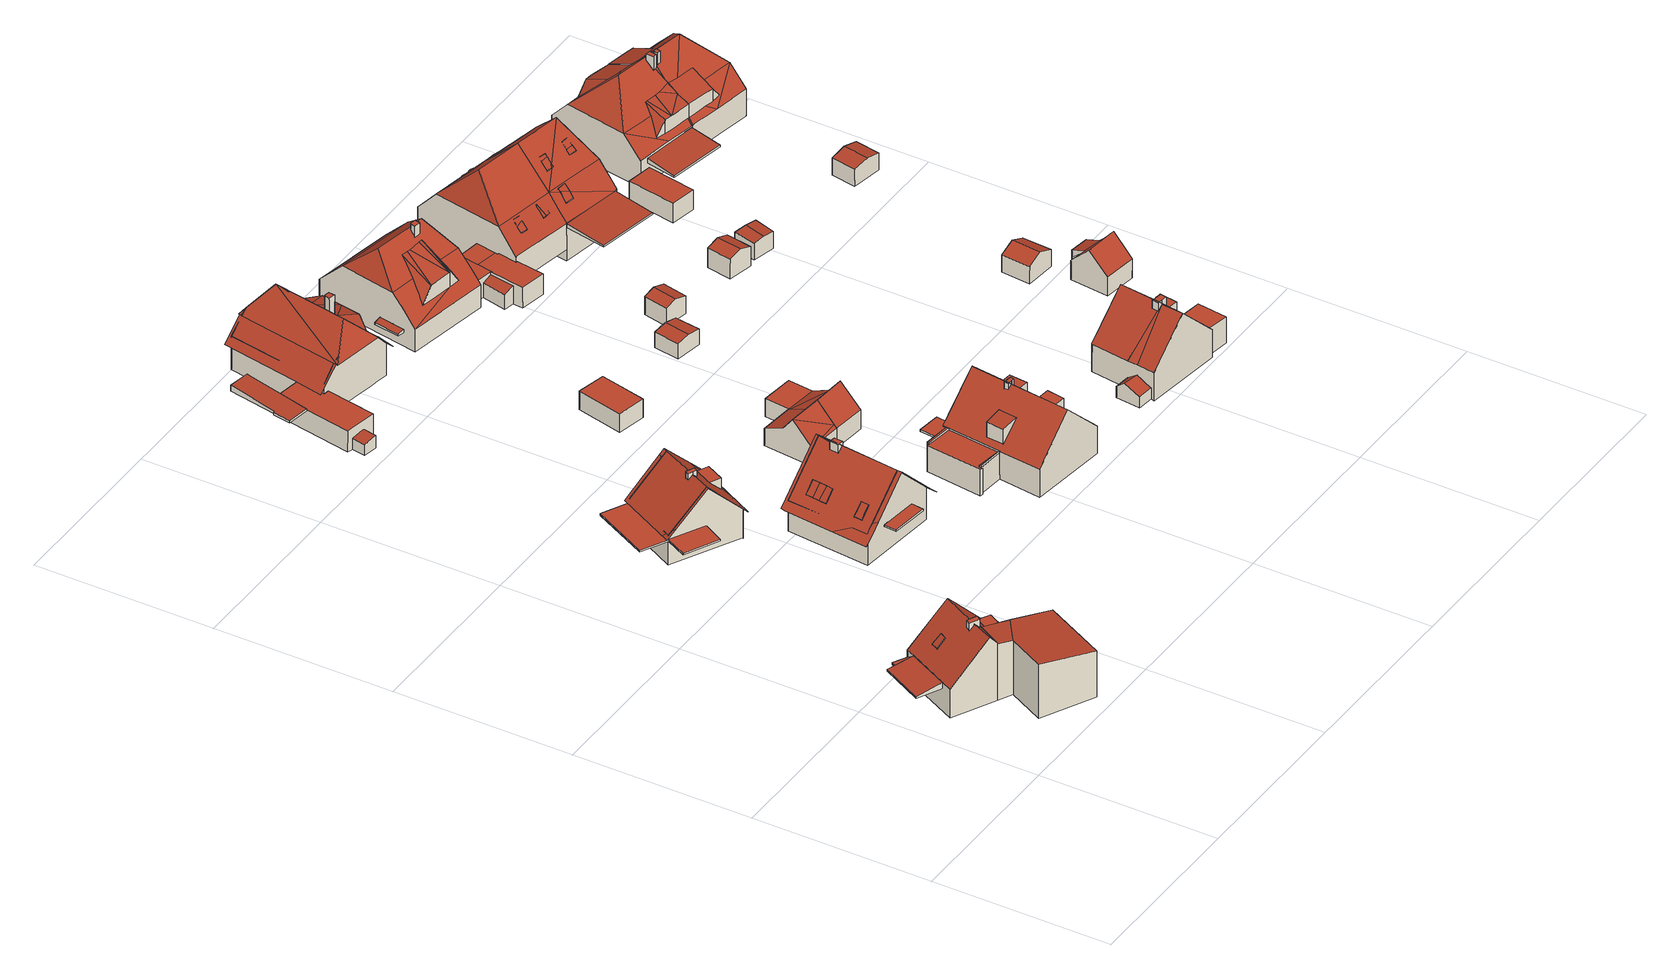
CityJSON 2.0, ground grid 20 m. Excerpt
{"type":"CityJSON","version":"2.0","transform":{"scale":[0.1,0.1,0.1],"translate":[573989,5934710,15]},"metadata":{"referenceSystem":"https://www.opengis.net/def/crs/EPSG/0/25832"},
"CityObjects":{
"building1":{"type":"Building","attributes":{"Grundfläche 2D":"112.657244","Grundhöhe NN":"16.215"},"children":["building1-1","building1-2","building1-3","building1-4","building1-5","building1-6","building1-7"],"geometry":[{"type":"Solid","lod":"3","boundaries":[[[[0,1,2,3,4,5,6,7]],[[8,5,4,3,2,9,10,11,12]],[[13,14,15,16,17]],[[11,18,19,17,16]],[[12,20,21,22,23,8]],[[24,6,5,8,23,25]],[[1,0,7,6,24,26]],[[2,1,26,27,19,9]],[[9,19,18,10]],[[18,11,10]],[[15,14,28,29]],[[20,16,15,29,22,21]],[[20,12,16,20,21,22,21]],[[12,11,16]],[[17,19,27,30]],[[13,17,30,31]],[[14,13,31,28]],[[30,27,26,24,25,23,22,29,28,31]]]],"semantics":{"surfaces":[{"type":"RoofSurface"},{"type":"WallSurface"},{"type":"GroundSurface"}],"values":[[0,0,0,0,1,1,1,1,1,1,1,1,1,1,1,1,1,2]]}}]},
"building1-1":{"type":"BuildingInstallation","parents":["building1"],"geometry":[{"type":"MultiSurface","lod":"3","boundaries":[[[32,33,34,35]],[[35,34,36,37]],[[32,35,37,38]],[[38,39,33,32]],[[39,36,34,33]]],"semantics":{"surfaces":[{"type":"RoofSurface"},{"type":"WallSurface"}],"values":[0,1,1,1,1]}}]},
"building1-2":{"type":"BuildingInstallation","parents":["building1"],"geometry":[{"type":"MultiSurface","lod":"3","boundaries":[[[40,41,42,43]],[[44,42,41]],[[45,40,43]],[[41,40,45,44]]],"semantics":{"surfaces":[{"type":"RoofSurface"},{"type":"WallSurface"}],"values":[0,1,1,1]}}]},
"building1-3":{"type":"BuildingInstallation","parents":["building1"],"geometry":[{"type":"MultiSurface","lod":"3","boundaries":[[[46,47,48,49]],[[47,46,50,51]],[[3,52,48,47,51]],[[49,48,52,53]],[[4,50,46,49,53]]],"semantics":{"surfaces":[{"type":"RoofSurface"},{"type":"WallSurface"}],"values":[0,1,1,1,1]}}]},
"building1-4":{"type":"BuildingInstallation","parents":["building1"],"geometry":[{"type":"MultiSurface","lod":"3","boundaries":[[[0,7,54,55]],[[7,0,56,57,58]],[[59,54,7,58,60,61]],[[55,54,59,62]],[[0,55,62,56]],[[61,57,56,62,59]]],"semantics":{"surfaces":[{"type":"RoofSurface"},{"type":"WallSurface"},{"type":"OuterCeilingSurface"}],"values":[0,1,1,1,1,2]}}]},
"building1-5":{"type":"BuildingInstallation","parents":["building1"],"geometry":[{"type":"MultiSurface","lod":"3","boundaries":[[[63,64,60,58]],[[57,61,65,66]],[[58,57,66,67,63]],[[64,63,67,68]],[[64,68,65,61,60]],[[68,67,66,65]]],"semantics":{"surfaces":[{"type":"RoofSurface"},{"type":"WallSurface"},{"type":"OuterCeilingSurface"}],"values":[0,1,1,1,1,2]}}]},
"building1-6":{"type":"BuildingInstallation","parents":["building1"],"geometry":[{"type":"MultiSurface","lod":"3","boundaries":[[[69,70,71,72]],[[73,71,70]],[[73,74,71]],[[74,75,72,71]],[[75,76,69,72]],[[76,73,70,69]],[[73,76,75,74]]],"semantics":{"surfaces":[{"type":"RoofSurface"},{"type":"WallSurface"},{"type":"OuterCeilingSurface"}],"values":[0,1,1,1,1,1,2]}}]},
"building1-7":{"type":"BuildingInstallation","parents":["building1"],"geometry":[{"type":"MultiSurface","lod":"3","boundaries":[[[77,78,79,20]],[[21,80,77,20]],[[81,21,20,79]],[[80,82,78,77]],[[82,81,79,78]],[[81,82,80,21]]],"semantics":{"surfaces":[{"type":"RoofSurface"},{"type":"WallSurface"},{"type":"OuterCeilingSurface"}],"values":[0,1,1,1,1,2]}}]},
"building2":{"type":"Building","attributes":{"Grundfläche 2D":"58.935806","Grundhöhe NN":"16.732"},"children":["building2-1","building2-2","building2-3","building2-4"],"geometry":[{"type":"Solid","lod":"3","boundaries":[[[[83,84,85,86,87,88,89,90]],[[91,92,85,84,83,90,93,90,89,88,94,95]],[[96,97,98,99,100,101]],[[102,103,104,105,106,84,97,96,107]],[[108,109,105,104,103,102,110,111]],[[99,93,89,112,109,108,111,110,113,100]],[[113,110,102,107,96,101,100]],[[89,88,87,86,106,105,109,112]],[[106,86,85,84]],[[89,93,94,88]],[[98,97,84,85,92,91,95,94,99]],[[93,99,94]]]],"semantics":{"surfaces":[{"type":"RoofSurface"},{"type":"WallSurface"},{"type":"GroundSurface"}],"values":[[0,0,1,1,1,1,2,0,0,0,0,0]]}}]},
"building2-1":{"type":"BuildingInstallation","parents":["building2"],"geometry":[{"type":"MultiSurface","lod":"3","boundaries":[[[114,115,116,117,118,119]],[[120,83,121,122,117,116,115]],[[122,123,118,117]],[[118,123,90,119]],[[114,119,90,124]],[[124,120,115,114]]],"semantics":{"surfaces":[{"type":"RoofSurface"},{"type":"WallSurface"}],"values":[0,1,1,1,1,1]}}]},
"building2-2":{"type":"BuildingInstallation","parents":["building2"],"geometry":[{"type":"MultiSurface","lod":"3","boundaries":[[[125,126,127,128,129]],[[127,130,131,128]],[[126,125,132]],[[132,130,127,126]]],"semantics":{"surfaces":[{"type":"RoofSurface"},{"type":"WallSurface"}],"values":[0,1,1,1]}}]},
"building2-3":{"type":"BuildingInstallation","parents":["building2"],"geometry":[{"type":"MultiSurface","lod":"3","boundaries":[[[108,104,133,134,135]],[[133,104,103,136]],[[134,133,136,137]],[[135,134,137,138]],[[108,111,103,104]],[[137,136,103,111,138]]],"semantics":{"surfaces":[{"type":"RoofSurface"},{"type":"WallSurface"},{"type":"OuterCeilingSurface"}],"values":[0,1,1,1,1,2]}}]},
"building2-4":{"type":"BuildingInstallation","parents":["building2"],"geometry":[{"type":"MultiSurface","lod":"3","boundaries":[[[139,140,108,135,141]],[[140,142,111,108]],[[135,138,143,141]],[[139,141,143,144]],[[140,139,144,142]],[[138,111,142,144,143]]],"semantics":{"surfaces":[{"type":"RoofSurface"},{"type":"WallSurface"},{"type":"OuterCeilingSurface"}],"values":[0,1,1,1,1,2]}}]},
"building3":{"type":"Building","attributes":{"Grundfläche 2D":"88.763961","Grundhöhe NN":"16.678"},"children":["building3-1","building3-2","building3-3","building3-4","building3-5","building3-6","building3-7","building3-8"],"geometry":[{"type":"Solid","lod":"3","boundaries":[[[[145,146,147,148,149,150,151,152,153,154,155]],[[153,152,151,150,156,150,149,148,157,158,159,160]],[[161,162,163,164]],[[165,152,156,161,164,166]],[[167,165,166,168]],[[162,169,149,170,167,168,163]],[[166,164,163,168]],[[154,153,152,165,167,170,149,148,147,146,145,155]],[[148,149,169,162,161,156,152,153,160,159,158,157]]]],"semantics":{"surfaces":[{"type":"RoofSurface"},{"type":"WallSurface"},{"type":"GroundSurface"}],"values":[[0,0,1,1,1,1,2,0,0]]}}]},
"building3-1":{"type":"BuildingInstallation","parents":["building3"],"geometry":[{"type":"MultiSurface","lod":"3","boundaries":[[[171,172,173,174,175]],[[176,177,175,174]],[[171,175,177,178]],[[173,172,171,178,179]],[[179,176,174,173]]],"semantics":{"surfaces":[{"type":"RoofSurface"},{"type":"WallSurface"}],"values":[0,1,1,1,1]}}]},
"building3-2":{"type":"BuildingInstallation","parents":["building3"],"geometry":[{"type":"MultiSurface","lod":"3","boundaries":[[[180,181,182,183]],[[183,182,184,185]],[[180,183,185,186]],[[181,180,186,187]],[[182,181,187,184]]],"semantics":{"surfaces":[{"type":"RoofSurface"},{"type":"WallSurface"}],"values":[0,1,1,1,1]}}]},
"building3-3":{"type":"BuildingInstallation","parents":["building3"],"geometry":[{"type":"MultiSurface","lod":"3","boundaries":[[[188,189,190,191]],[[192,193,189,188]],[[194,192,188,191]],[[195,194,191,190]]],"semantics":{"surfaces":[{"type":"RoofSurface"},{"type":"WallSurface"}],"values":[0,1,1,1]}}]},
"building3-4":{"type":"BuildingInstallation","parents":["building3"],"geometry":[{"type":"MultiSurface","lod":"3","boundaries":[[[196,197,198,199]],[[200,201,199,198]],[[202,200,198,197]],[[203,202,197,196]]],"semantics":{"surfaces":[{"type":"RoofSurface"},{"type":"WallSurface"}],"values":[0,1,1,1]}}]},
"building3-5":{"type":"BuildingInstallation","parents":["building3"],"geometry":[{"type":"MultiSurface","lod":"3","boundaries":[[[190,189,196,199]],[[201,195,190,199]],[[193,203,196,189]]],"semantics":{"surfaces":[{"type":"RoofSurface"},{"type":"WallSurface"}],"values":[0,1,1]}}]},
"building3-6":{"type":"BuildingInstallation","parents":["building3"],"geometry":[{"type":"MultiSurface","lod":"3","boundaries":[[[204,205,206,207,208,209]],[[210,150,211,206,205,204]],[[207,206,211,212]],[[213,209,208,207,212,151]],[[204,209,213,210]]],"semantics":{"surfaces":[{"type":"RoofSurface"},{"type":"WallSurface"}],"values":[0,1,1,1,1]}}]},
"building3-7":{"type":"BuildingInstallation","parents":["building3"],"geometry":[{"type":"MultiSurface","lod":"3","boundaries":[[[214,215,216,217,218,219]],[[220,221,222,219,218,217]],[[214,219,222,223]],[[223,224,216,215,214]],[[224,220,217,216]]],"semantics":{"surfaces":[{"type":"RoofSurface"},{"type":"WallSurface"}],"values":[0,1,1,1,1]}}]},
"building3-8":{"type":"BuildingInstallation","parents":["building3"],"geometry":[{"type":"MultiSurface","lod":"3","boundaries":[[[225,226,227,228]],[[226,229,230,227]],[[228,227,230,231]],[[231,232,225,228]],[[226,225,232,229]],[[231,230,229,232]]],"semantics":{"surfaces":[{"type":"RoofSurface"},{"type":"WallSurface"},{"type":"OuterCeilingSurface"}],"values":[0,1,1,1,1,2]}}]},
"building4":{"type":"Building","attributes":{"Grundfläche 2D":"33.026172","Grundhöhe NN":"16.917"},"children":["building4-1"],"geometry":[{"type":"Solid","lod":"3","boundaries":[[[[233,234,235,236]],[[237,238,239,240,241,242]],[[237,242,243,244]],[[238,237,244,245]],[[245,246,239,238]],[[240,239,246,247]],[[235,248,249,241,240,247,250,236]],[[242,241,249,243]],[[233,236,250,251]],[[234,233,251,252]],[[235,234,252,248]],[[243,249,248,252,251,250,247,246,245,244]]]],"semantics":{"surfaces":[{"type":"RoofSurface"},{"type":"WallSurface"},{"type":"GroundSurface"}],"values":[[0,0,1,1,1,1,1,1,1,1,1,2]]}}]},
"building4-1":{"type":"BuildingInstallation","parents":["building4"],"geometry":[{"type":"MultiSurface","lod":"3","boundaries":[[[253,254,255,256,257,258,259]],[[254,253,260,261]],[[261,262,255,254]],[[257,256,255,262,263,264]],[[258,257,264,265]],[[259,258,265,266]],[[253,259,266,260]],[[266,265,264,263,262,261,260]]],"semantics":{"surfaces":[{"type":"RoofSurface"},{"type":"WallSurface"},{"type":"OuterCeilingSurface"}],"values":[0,1,1,1,1,1,1,2]}}]},
"building5":{"type":"Building","attributes":{"Grundfläche 2D":"106.394078","Grundhöhe NN":"16.639"},"children":["building5-1"],"geometry":[{"type":"MultiSurface","lod":"3","boundaries":[[[267,268,269,270]],[[269,271,270]],[[272,273,274,275,276,277,278,279]],[[270,271,277,276]],[[275,274,280]],[[278,281,279]],[[276,275,282]],[[283,284,285,282,275,280,286,287]],[[288,289,290,291,292,293,294,295,296]],[[297,298,294,293,292,291,299,300]],[[301,300,299,291,302,303]],[[278,277,271,269,268,304,305,306,307,300]],[[300,281,278]],[[287,286,280,274,273,279,281,300,301,308,309,310,311,283]],[[303,302,309,308,301]],[[312,313,314,305,304,268,267,315,316,317,285,284,283,311,310,318,319]],[[300,307,306,298,297]],[[282,285,317]],[[317,316,315,270,276,282]],[[267,270,315]],[[320,321,322,323,324]],[[325,326,327,328,329,293,330,297,307,304,320,324,331]],[[332,333,334,328,327,335]],[[322,336,311,337,338,308,303,339,299,292,340,332,335,341,342,343,344,345,346,347,323]],[[325,331,324,323,347,346,345,344,343,342,341,335,327,326]],[[330,293,294,298,297]],[[288,296,295,294,293,329,328,334,333,332,340,292,291,290,289]],[[299,339,303,302,291]],[[291,292,299]],[[302,303,308,309]],[[338,337,311,310,309,308]],[[336,322,321,320,304,305,314,313,312,319,318,310,311]],[[305,304,307,306]],[[306,307,297,298]]],"semantics":{"surfaces":[{"type":"RoofSurface"},{"type":"WallSurface"},{"type":"GroundSurface"}],"values":[0,0,0,0,0,0,0,0,0,0,0,0,0,0,0,0,0,1,1,1,1,1,1,1,2,0,0,0,0,0,0,0,0,0]}}]},
"building5-1":{"type":"BuildingInstallation","parents":["building5"],"geometry":[{"type":"MultiSurface","lod":"3","boundaries":[[[348,349,350,351,352,353]],[[349,348,272,279]],[[354,351,350,349,279,355]],[[354,356,352,351]],[[356,357,273,272,348,353,352]]],"semantics":{"surfaces":[{"type":"RoofSurface"},{"type":"WallSurface"}],"values":[0,1,1,1,1]}}]},
"building6":{"type":"Building","attributes":{"Grundfläche 2D":"22.293399","Grundhöhe NN":"16.470"},"geometry":[{"type":"Solid","lod":"3","boundaries":[[[[358,359,360]],[[361,362,358]],[[362,359,358]],[[361,363,364,362]],[[363,365,366,367,364]],[[368,366,365,363,361,358,360,369,370]],[[367,366,368,371]],[[359,362,364,367,371,372]],[[360,359,372,369]],[[368,370,369,372,371]]]],"semantics":{"surfaces":[{"type":"RoofSurface"},{"type":"WallSurface"},{"type":"GroundSurface"}],"values":[[0,0,0,0,0,1,1,1,1,2]]}}]},
"building7":{"type":"Building","attributes":{"Grundfläche 2D":"17.530696","Grundhöhe NN":"16.569"},"geometry":[{"type":"Solid","lod":"3","boundaries":[[[[373,374,375,376]],[[377,378,376,375]],[[378,379,373,376]],[[379,380,374,373]],[[380,377,375,374]],[[380,379,378,377]]]],"semantics":{"surfaces":[{"type":"RoofSurface"},{"type":"WallSurface"},{"type":"GroundSurface"}],"values":[[0,1,1,1,1,2]]}}]},
"building8":{"type":"Building","attributes":{"Grundfläche 2D":"128.291229","Grundhöhe NN":"16.342"},"children":["building8-1","building8-2","building8-3","building8-4","building8-5","building8-6"],"geometry":[{"type":"Solid","lod":"3","boundaries":[[[[381,382,383,384,385,386,387,388,389,390,391]],[[392,393,394,395,396,397,398,399,398,400,401,402,403]],[[404,401,400,398,405,398,397,406,407,408]],[[409,410,411,412]],[[413,414,415,387,386,385,384,416,417,396,395,394,393,392,403,418,419]],[[406,397,396,417,420]],[[411,421,422,404,408,407,406,420,423,412]],[[418,403,402,401,404,422,413,419]],[[409,412,423,424]],[[410,409,424,425]],[[411,410,425,421]],[[426,389,388,387,415,414]],[[390,389,426,427]],[[391,390,427,428]],[[381,391,428,429]],[[382,381,429,430]],[[383,382,430,431]],[[384,383,431,416]],[[429,428,427,426,414,413,422,421,425,424,423,420,417,416,431,430]]]],"semantics":{"surfaces":[{"type":"RoofSurface"},{"type":"WallSurface"},{"type":"GroundSurface"}],"values":[[0,0,0,0,1,1,1,1,1,1,1,1,1,1,1,1,1,1,2]]}}]},
"building8-1":{"type":"BuildingInstallation","parents":["building8"],"geometry":[{"type":"MultiSurface","lod":"3","boundaries":[[[432,433,394,393]],[[394,384,385,393]],[[434,432,393,385]],[[434,383,433,432]],[[384,394,433,383]]],"semantics":{"surfaces":[{"type":"RoofSurface"},{"type":"WallSurface"}],"values":[0,1,1,1,1]}}]},
"building8-2":{"type":"BuildingInstallation","parents":["building8"],"geometry":[{"type":"MultiSurface","lod":"3","boundaries":[[[392,435,436,437,438]],[[435,392,386,387,439]],[[389,436,435,439,440,388]],[[389,390,441,438,437,436]],[[438,441,386,392]]],"semantics":{"surfaces":[{"type":"RoofSurface"},{"type":"WallSurface"}],"values":[0,1,1,1,1]}}]},
"building8-3":{"type":"BuildingInstallation","parents":["building8"],"geometry":[{"type":"MultiSurface","lod":"3","boundaries":[[[442,443,444,445,446,447,448,449]],[[450,400,451,452,445,444,443,442]],[[446,445,452,453]],[[447,446,453,398]],[[398,405,448,447]],[[405,454,449,448]],[[442,449,454,450]]],"semantics":{"surfaces":[{"type":"RoofSurface"},{"type":"WallSurface"}],"values":[0,1,1,1,1,1,1]}}]},
"building8-4":{"type":"BuildingInstallation","parents":["building8"],"geometry":[{"type":"MultiSurface","lod":"3","boundaries":[[[399,455,456,457,458,459]],[[456,455,460]],[[460,461,458,457,456]],[[459,458,461]]],"semantics":{"surfaces":[{"type":"RoofSurface"},{"type":"WallSurface"}],"values":[0,1,1,1]}}]},
"building8-5":{"type":"BuildingInstallation","parents":["building8"],"geometry":[{"type":"MultiSurface","lod":"3","boundaries":[[[462,463,464,465]],[[464,463,466]],[[462,465,467]],[[466,463,462,467]]],"semantics":{"surfaces":[{"type":"RoofSurface"},{"type":"WallSurface"}],"values":[0,1,1,1]}}]},
"building8-6":{"type":"BuildingInstallation","parents":["building8"],"geometry":[{"type":"MultiSurface","lod":"3","boundaries":[[[468,440,439,418,469,470]],[[470,469,471,472]],[[468,470,472,473]],[[468,473,474,388,440]],[[387,388,474,415]],[[419,418,439,387,415]],[[418,419,471,469]],[[419,415,474,473,472,471]]],"semantics":{"surfaces":[{"type":"RoofSurface"},{"type":"WallSurface"},{"type":"OuterCeilingSurface"}],"values":[0,1,1,1,1,1,1,2]}}]},
"building9":{"type":"Building","attributes":{"Grundfläche 2D":"32.491105","Grundhöhe NN":"16.405"},"geometry":[{"type":"Solid","lod":"3","boundaries":[[[[475,366,476,477]],[[478,476,366,365]],[[478,365,363]],[[479,478,363,361]],[[480,479,361,358,360]],[[477,476,481,482]],[[475,477,482,483]],[[366,475,483,484]],[[485,360,358,361,363,365,366,484,486]],[[480,360,485,487]],[[481,476,478,479,480,487,488]],[[488,487,485,486,484,483,482,481]]]],"semantics":{"surfaces":[{"type":"RoofSurface"},{"type":"WallSurface"},{"type":"GroundSurface"}],"values":[[0,0,0,0,0,1,1,1,1,1,1,2]]}}]},
"building10":{"type":"Building","attributes":{"Grundfläche 2D":"116.338438","Grundhöhe NN":"16.428"},"children":["building10-1","building10-2"],"geometry":[{"type":"Solid","lod":"3","boundaries":[[[[489,490,491,492,493]],[[489,494,495]],[[490,489,495]],[[494,496,495]],[[497,498,499]],[[495,496,497,499]],[[500,501,499,498,502,503]],[[504,505,506]],[[507,508,509,501,500,503,502,510]],[[509,508,511,512,506,493,492,491]],[[505,513,514,510,502,498,497,496,494,489,493,506]],[[504,515,514,513,505]],[[516,517,515,504]],[[510,514,515]],[[501,509,495,499]],[[509,491,490,495]],[[518,519,520,521,516,504,506,512,511]],[[517,516,521,522]],[[510,515,517,522,523,508,507]],[[511,508,523,518]],[[523,522,521,520,519,518]]]],"semantics":{"surfaces":[{"type":"RoofSurface"},{"type":"WallSurface"},{"type":"GroundSurface"}],"values":[[0,0,0,0,0,0,0,0,0,0,0,0,0,0,1,1,1,1,1,1,2]]}}]},
"building10-1":{"type":"BuildingInstallation","parents":["building10"],"geometry":[{"type":"MultiSurface","lod":"3","boundaries":[[[524,525,526,527,528,529]],[[530,527,526,525,531,532]],[[528,527,530,533]],[[529,528,533,534]],[[531,525,524,529,534,535]]],"semantics":{"surfaces":[{"type":"RoofSurface"},{"type":"WallSurface"}],"values":[0,1,1,1,1]}}]},
"building10-2":{"type":"BuildingInstallation","parents":["building10"],"geometry":[{"type":"MultiSurface","lod":"3","boundaries":[[[536,537,538,539,540]],[[539,541,542,540]],[[543,537,536,544]],[[538,537,543,545]],[[539,538,545,541]],[[542,541,545,543,544]]],"semantics":{"surfaces":[{"type":"RoofSurface"},{"type":"WallSurface"},{"type":"OuterCeilingSurface"}],"values":[0,1,1,1,1,2]}}]},
"building11":{"type":"Building","attributes":{"Grundfläche 2D":"9.132755","Grundhöhe NN":"16.365"},"geometry":[{"type":"Solid","lod":"3","boundaries":[[[[546,547,548,549]],[[550,547,546,551]],[[549,548,552,553]],[[551,546,549,553,554]],[[550,551,554,555]],[[552,548,547,550,555]],[[553,552,555,554]]]],"semantics":{"surfaces":[{"type":"RoofSurface"},{"type":"WallSurface"},{"type":"GroundSurface"}],"values":[[0,0,1,1,1,1,2]]}}]},
"building12":{"type":"Building","attributes":{"Grundfläche 2D":"35.125011","Grundhöhe NN":"16.484"},"geometry":[{"type":"Solid","lod":"3","boundaries":[[[[556,557,558,559]],[[560,561,562,563]],[[564,556,565,566,567,568,569]],[[570,571,572,558,557,564,569,573,574,575]],[[559,558,576,577]],[[556,559,577,578]],[[560,563,579,580]],[[561,560,580,581]],[[566,565,582,583]],[[567,566,583,584]],[[568,567,584,585]],[[562,569,564,569,568,585,579,563]],[[556,564,557]],[[556,578,582,565]],[[586,573,569,562,561,581]],[[574,573,586,587]],[[575,574,587,588]],[[570,575,588,589]],[[571,570,589,590]],[[558,572,591,576]],[[572,571,590,591]],[[584,583,582,578,577,576,591,590,589,588,587,586,581,580,579,585]]]],"semantics":{"surfaces":[{"type":"RoofSurface"},{"type":"WallSurface"},{"type":"GroundSurface"}],"values":[[0,0,0,0,1,1,1,1,1,1,1,1,1,1,1,1,1,1,1,1,1,2]]}}]},
"building13":{"type":"Building","attributes":{"Grundfläche 2D":"7.849180","Grundhöhe NN":"16.506"},"geometry":[{"type":"Solid","lod":"3","boundaries":[[[[592,593,594,595]],[[596,592,595,597]],[[597,595,594,598,599]],[[596,597,599,600]],[[593,592,596,600,601]],[[594,593,601,598]],[[599,598,601,600]]]],"semantics":{"surfaces":[{"type":"RoofSurface"},{"type":"WallSurface"},{"type":"GroundSurface"}],"values":[[0,0,1,1,1,1,2]]}}]},
"building14":{"type":"Building","attributes":{"Grundfläche 2D":"82.392804","Grundhöhe NN":"15.988"},"children":["building14-1","building14-2"],"geometry":[{"type":"Solid","lod":"3","boundaries":[[[[602,603,604,605,606,605,607,608,609,610]],[[611,612,613,605,614,604,603]],[[615,616,605,613,612]],[[614,605,604]],[[615,617,607,616]],[[616,607,605]],[[618,619,620,621]],[[622,623,624,625]],[[626,622,625,627]],[[618,621,628,629]],[[619,618,629,630]],[[620,619,630,631]],[[626,627,632,633]],[[623,622,626,633,634]],[[624,623,634,635]],[[611,603,602,636,637]],[[625,624,635,638,617,615,612,611,637,632,627]],[[608,607,617,638,639]],[[620,631,636,602,610,609,608,639,628,621]],[[638,635,634,633,632,637,636,631,630,629,628,639]]]],"semantics":{"surfaces":[{"type":"RoofSurface"},{"type":"WallSurface"},{"type":"GroundSurface"}],"values":[[0,0,0,0,0,0,0,0,0,1,1,1,1,1,1,1,1,1,1,2]]}}]},
"building14-1":{"type":"BuildingInstallation","parents":["building14"],"geometry":[{"type":"MultiSurface","lod":"3","boundaries":[[[640,641,642,643]],[[642,641,644]],[[645,640,643]],[[644,641,640,645,646]]],"semantics":{"surfaces":[{"type":"RoofSurface"},{"type":"WallSurface"}],"values":[0,1,1,1]}}]},
"building14-2":{"type":"BuildingInstallation","parents":["building14"],"geometry":[{"type":"MultiSurface","lod":"3","boundaries":[[[647,648,649,650,651,652,653,654,655,656]],[[657,613,658,651,650,649]],[[658,616,652,651]],[[659,654,653,652,616,605]],[[659,606,660,656,655,654]],[[648,647,656,660,604,614]],[[614,657,649,648]]],"semantics":{"surfaces":[{"type":"RoofSurface"},{"type":"WallSurface"}],"values":[0,1,1,1,1,1,1]}}]},
"building15":{"type":"Building","attributes":{"Grundfläche 2D":"91.130933","Grundhöhe NN":"16.389"},"children":["building15-1","building15-2","building15-3"],"geometry":[{"type":"Solid","lod":"3","boundaries":[[[[661,662,663]],[[664,663,665,666,667]],[[665,663,662,668]],[[661,669,668,662]],[[670,669,661,671,672,673]],[[674,671,661,663,664,675]],[[673,672,671,674,676]],[[667,666,665,668,669,670,673,676,677]],[[664,667,677,675]],[[674,675,677,676]]]],"semantics":{"surfaces":[{"type":"RoofSurface"},{"type":"WallSurface"},{"type":"GroundSurface"}],"values":[[0,0,0,0,0,1,1,1,1,2]]}}]},
"building15-1":{"type":"BuildingInstallation","parents":["building15"],"geometry":[{"type":"MultiSurface","lod":"3","boundaries":[[[678,679,680,681,682,683,684]],[[685,686,683,682]],[[687,678,684,683,686,683]],[[679,681,685,682,681,680]]],"semantics":{"surfaces":[{"type":"RoofSurface"},{"type":"WallSurface"}],"values":[0,1,1,1]}}]},
"building15-2":{"type":"BuildingInstallation","parents":["building15"],"geometry":[{"type":"MultiSurface","lod":"3","boundaries":[[[688,689,690,691,692]],[[693,694,691,690,695]],[[696,695,690,689]],[[694,697,692,691]],[[689,688,692,697,688,696]]],"semantics":{"surfaces":[{"type":"RoofSurface"},{"type":"WallSurface"}],"values":[0,1,1,1,1]}}]},
"building15-3":{"type":"BuildingInstallation","parents":["building15"],"geometry":[{"type":"MultiSurface","lod":"3","boundaries":[[[698,699,700,701,702,703,704]],[[705,706,707,708,700,699,698,704]],[[708,709,701,700]],[[710,703,702,701,709,711]],[[710,705,704,703]]],"semantics":{"surfaces":[{"type":"RoofSurface"},{"type":"WallSurface"}],"values":[0,1,1,1,1]}}]},
"building16":{"type":"Building","attributes":{"Grundfläche 2D":"8.226948","Grundhöhe NN":"16.381"},"geometry":[{"type":"Solid","lod":"3","boundaries":[[[[712,713,714,715]],[[716,712,715,717]],[[717,715,714,718,719]],[[716,717,719,720]],[[713,712,716,720,721]],[[714,713,721,718]],[[719,718,721,720]]]],"semantics":{"surfaces":[{"type":"RoofSurface"},{"type":"WallSurface"},{"type":"GroundSurface"}],"values":[[0,0,1,1,1,1,2]]}}]},
"building17":{"type":"Building","attributes":{"Grundfläche 2D":"6.913864","Grundhöhe NN":"16.351"},"geometry":[{"type":"Solid","lod":"3","boundaries":[[[[722,723,724,725]],[[726,723,722,727]],[[725,724,728,729]],[[727,722,725,729,730]],[[726,727,730,731]],[[728,724,723,726,731]],[[729,728,731,730]]]],"semantics":{"surfaces":[{"type":"RoofSurface"},{"type":"WallSurface"},{"type":"GroundSurface"}],"values":[[0,0,1,1,1,1,2]]}}]},
"building18":{"type":"Building","attributes":{"Grundfläche 2D":"90.867896","Grundhöhe NN":"15.044"},"children":["building18-1","building18-2","building18-3","building18-4","building18-5"],"geometry":[{"type":"Solid","lod":"3","boundaries":[[[[732,733,667,666,665]],[[665,668,734,732]],[[734,668,669,735,736]],[[737,738,669,673,739]],[[739,740,741,669,738,737]],[[735,669,741,734,736]],[[732,734,741]],[[742,743,733,732,741,740]],[[667,733,743,744]],[[669,668,665,666,667,744,745,746,673]],[[739,673,746,745,742,740]],[[745,744,743,742]]]],"semantics":{"surfaces":[{"type":"RoofSurface"},{"type":"WallSurface"},{"type":"GroundSurface"}],"values":[[0,0,0,0,0,0,0,1,1,1,1,2]]}}]},
"building18-1":{"type":"BuildingInstallation","parents":["building18"],"geometry":[{"type":"MultiSurface","lod":"3","boundaries":[[[747,748,749]],[[750,751,747,749,752]],[[753,752,749,748,754,736]],[[750,752,753,755]],[[751,750,755,756]],[[754,748,747,751,756,735]]],"semantics":{"surfaces":[{"type":"RoofSurface"},{"type":"WallSurface"}],"values":[0,0,1,1,1,1]}}]},
"building18-2":{"type":"BuildingInstallation","parents":["building18"],"geometry":[{"type":"MultiSurface","lod":"3","boundaries":[[[757,758,759,760]],[[761,757,760,762]],[[763,762,760,759,764,738]],[[761,762,763,765]],[[766,758,757,761,765,737]],[[759,758,766,764]]],"semantics":{"surfaces":[{"type":"RoofSurface"},{"type":"WallSurface"}],"values":[0,0,1,1,1,1]}}]},
"building18-3":{"type":"BuildingInstallation","parents":["building18"],"geometry":[{"type":"MultiSurface","lod":"3","boundaries":[[[767,768,769,770]],[[770,769,771]],[[767,770,771,772]],[[768,767,772,773]],[[768,773,769]]],"semantics":{"surfaces":[{"type":"RoofSurface"},{"type":"WallSurface"}],"values":[0,1,1,1,1]}}]},
"building18-4":{"type":"BuildingInstallation","parents":["building18"],"geometry":[{"type":"MultiSurface","lod":"3","boundaries":[[[774,775,776,777]],[[778,779,775,774,780]],[[779,781,776,775]],[[782,777,776,781]],[[782,780,774,777]]],"semantics":{"surfaces":[{"type":"RoofSurface"},{"type":"WallSurface"}],"values":[0,1,1,1,1]}}]},
"building18-5":{"type":"BuildingInstallation","parents":["building18"],"geometry":[{"type":"MultiSurface","lod":"3","boundaries":[[[783,784,739,673]],[[785,746,673,739]],[[746,786,783,673]],[[786,787,784,783]],[[787,785,739,784]],[[787,786,746,785]]],"semantics":{"surfaces":[{"type":"RoofSurface"},{"type":"WallSurface"},{"type":"OuterCeilingSurface"}],"values":[0,1,1,1,1,2]}}]},
"building19":{"type":"Building","attributes":{"Grundfläche 2D":"11.381233","Grundhöhe NN":"15.816"},"geometry":[{"type":"Solid","lod":"3","boundaries":[[[[788,789,790,791]],[[792,788,791,793]],[[793,791,790,794,795]],[[792,793,795,796]],[[789,788,792,796,797]],[[790,789,797,794]],[[795,794,797,796]]]],"semantics":{"surfaces":[{"type":"RoofSurface"},{"type":"WallSurface"},{"type":"GroundSurface"}],"values":[[0,0,1,1,1,1,2]]}}]},
"building20":{"type":"Building","attributes":{"Grundfläche 2D":"19.216908","Grundhöhe NN":"15.853"},"children":["building20-1"],"geometry":[{"type":"Solid","lod":"3","boundaries":[[[[798,799,800,801,802]],[[803,800,799]],[[804,805,806,807,800,803,808]],[[803,799,798,802,809,810,804,808]],[[805,804,810,811]],[[806,805,811,812]],[[807,806,812,813]],[[814,801,800,807,813]],[[802,801,814,809]],[[809,814,813,812,811,810]]]],"semantics":{"surfaces":[{"type":"RoofSurface"},{"type":"WallSurface"},{"type":"GroundSurface"}],"values":[[0,0,0,1,1,1,1,1,1,2]]}}]},
"building20-1":{"type":"BuildingInstallation","parents":["building20"],"geometry":[{"type":"MultiSurface","lod":"3","boundaries":[[[815,816,817,808]],[[816,815,804,805]],[[817,816,805,806]],[[815,808,804]]],"semantics":{"surfaces":[{"type":"RoofSurface"},{"type":"WallSurface"}],"values":[0,1,1,1]}}]},
"building21":{"type":"Building","attributes":{"Grundfläche 2D":"16.547982","Grundhöhe NN":"16.380"},"geometry":[{"type":"Solid","lod":"3","boundaries":[[[[818,819,820,821]],[[822,823,821,820]],[[823,824,818,821]],[[824,825,819,818]],[[825,822,820,819]],[[825,824,823,822]]]],"semantics":{"surfaces":[{"type":"RoofSurface"},{"type":"WallSurface"},{"type":"GroundSurface"}],"values":[[0,1,1,1,1,2]]}}]},
"building22":{"type":"Building","attributes":{"Grundfläche 2D":"86.993885","Grundhöhe NN":"16.335"},"children":["building22-1","building22-2"],"geometry":[{"type":"Solid","lod":"3","boundaries":[[[[826,827,828,829,830,831,832,833]],[[829,834,835,830]],[[836,837,838]],[[839,840,841]],[[838,837,839,841]],[[841,840,842,843]],[[844,845,846,838,841]],[[843,842,847,848]],[[849,850,851]],[[851,835,834]],[[852,851,834,853]],[[853,834,854,855]],[[835,851,850,832,831,830]],[[840,839,837,836,856,857,858,859,860,850,849,847,842]],[[858,857,856,861,859]],[[862,860,859]],[[850,860,862,833,832]],[[863,864,849]],[[848,847,849,864,865,866,867,868]],[[865,869,870,866]],[[871,853,855,872]],[[873,874,872,827,826,833]],[[854,829,828,827,872,855]],[[834,829,854]],[[843,848,868]],[[866,870,845,844,841,843,868,867]],[[870,875,876,836,838,846,845]],[[877,863,849,851,852,878]],[[869,865,864,863,877,879,880]],[[881,882,883,884,885,871,872,874,873,833,862,859,861,856,836,876,875,870,869,880,886]],[[852,853,871,885,878]],[[878,885,884,883,882,881,886,880,879,877]]]],"semantics":{"surfaces":[{"type":"RoofSurface"},{"type":"WallSurface"},{"type":"GroundSurface"}],"values":[[0,0,0,0,0,0,0,0,0,0,0,0,0,0,0,0,0,0,0,0,0,1,1,1,1,1,1,1,1,1,1,2]]}}]},
"building22-1":{"type":"BuildingInstallation","parents":["building22"],"geometry":[{"type":"MultiSurface","lod":"3","boundaries":[[[887,888,889,890,891,892]],[[893,894,888,887]],[[894,857,895,890,889,888]],[[896,891,890,895]],[[896,858,893,887,892,891]]],"semantics":{"surfaces":[{"type":"RoofSurface"},{"type":"WallSurface"}],"values":[0,1,1,1,1]}}]},
"building22-2":{"type":"BuildingInstallation","parents":["building22"],"geometry":[{"type":"MultiSurface","lod":"3","boundaries":[[[897,898,899,900]],[[897,901,902,898]],[[899,898,902,903]],[[900,899,903,904]],[[897,900,904,901]],[[902,901,904,903]]],"semantics":{"surfaces":[{"type":"RoofSurface"},{"type":"WallSurface"},{"type":"OuterCeilingSurface"}],"values":[0,1,1,1,1,2]}}]},
"building23":{"type":"Building","attributes":{"Grundfläche 2D":"10.418935","Grundhöhe NN":"16.206"},"geometry":[{"type":"Solid","lod":"3","boundaries":[[[[905,906,907,908]],[[909,905,908,910]],[[910,908,907,911,912]],[[909,910,912,913]],[[906,905,909,913,914]],[[907,906,914,911]],[[912,911,914,913]]]],"semantics":{"surfaces":[{"type":"RoofSurface"},{"type":"WallSurface"},{"type":"GroundSurface"}],"values":[[0,0,1,1,1,1,2]]}}]},
"building24":{"type":"Building","attributes":{"Grundfläche 2D":"86.920654","Grundhöhe NN":"16.297"},"children":["building24-1"],"geometry":[{"type":"Solid","lod":"3","boundaries":[[[[838,845,915,916,917,918,919,920,836]],[[917,916,921,922]],[[826,923,924,925,926,927,928,929,930,931]],[[929,928,932,933]],[[934,935,936]],[[921,937,938,939,936,922]],[[939,940,936]],[[869,939,938,941,870]],[[917,922,936,935,920,919,918]],[[927,926,925,935,934,932,928]],[[862,942,935,925,924]],[[859,861,856,836,920,935,942,862]],[[943,944,934]],[[932,934,944,945,933]],[[944,871,872,945]],[[836,876,875,870,845,838]],[[938,937,916,915,845,870,941]],[[937,921,916]],[[872,874,873,924,923,826,931]],[[929,933,945,872,931,930]],[[946,943,934,936,940,947]],[[871,944,943,946,885]],[[884,883,882,881,886,880,869,870,875,876,836,856,861,859,862,924,873,874,872,871,885,948]],[[940,939,869,880,947]],[[880,886,881,882,883,884,948,885,946,947]]]],"semantics":{"surfaces":[{"type":"RoofSurface"},{"type":"WallSurface"},{"type":"GroundSurface"}],"values":[[0,0,0,0,0,0,0,0,0,0,0,0,0,0,0,1,1,1,1,1,1,1,1,1,2]]}}]},
"building24-1":{"type":"BuildingInstallation","parents":["building24"],"geometry":[{"type":"MultiSurface","lod":"3","boundaries":[[[949,950,951,952,953,954,955]],[[951,950,949,956,957,958]],[[958,959,960,953,952,951]],[[960,961,954,953]],[[956,949,955,954,961,962]]],"semantics":{"surfaces":[{"type":"RoofSurface"},{"type":"WallSurface"}],"values":[0,1,1,1,1]}}]}
},
"vertices":[
[29,124,46],[23,112,46],[63,92,90],[74,115,90],[77,121,90],[97,159,90],[57,180,46],[52,170,46],[137,139,44],[71,88,80],[86,116,80],[87,116,78],[117,101,44],[66,39,76],[124,9,67],[159,79,67],[117,101,74],[87,80,76],[86,116,79],[71,88,79],[117,101,42],[117,101,37],[117,101,12],[137,139,12],[57,180,12],[97,159,12],[23,112,12],[71,88,12],[124,9,12],[159,79,12],[87,80,12],[66,39,12],
[60,154,61],[56,146,61],[64,142,70],[68,149,70],[64,142,69],[68,149,69],[60,154,60],[56,146,60],
[111,105,67],[122,126,67],[109,133,67],[98,112,67],[122,126,52],[111,105,52],
[72,123,93],[69,118,93],[80,113,93],[83,118,93],[72,123,84],[69,118,84],[80,113,84],[83,118,84],
[26,184,41],[2,137,41],[29,124,39],[52,170,39],[52,170,40],[26,184,39],[35,179,40],[35,179,39],[2,137,39],
[56,177,40],[39,186,40],[35,179,38],[52,170,38],[56,177,38],[39,186,38],
[149,53,32],[147,54,32],[138,36,32],[140,35,32],[147,54,30],[138,36,30],[140,35,30],[149,53,30],
[140,89,42],[143,95,39],[120,106,39],[140,89,37],[120,106,37],[143,95,37],
[143,473,93],[161,510,93],[163,514,93],[123,534,49],[88,466,49],[129,445,93],[130,447,93],[141,469,93],[204,493,48],[201,494,51],[166,429,52],[169,424,48],[202,489,48],[199,491,17],[199,491,51],[197,487,51],[166,428,52],[166,428,17],[197,487,17],[124,529,17],[124,529,46],[124,529,48],[124,529,52],[125,529,53],[125,529,17],[92,467,48],[92,467,52],[92,467,17],[92,467,46],[94,466,54],[166,429,17],
[145,467,96],[147,471,96],[139,475,96],[138,475,96],[136,471,96],[141,469,96],[147,471,89],[139,475,89],[138,475,88],[136,471,89],[145,467,88],
[164,465,70],[177,459,70],[187,479,70],[174,485,70],[171,479,70],[187,479,57],[181,482,64],[177,459,57],
[94,544,48],[62,481,48],[91,466,48],[94,544,46],[62,481,46],[91,466,46],
[117,424,48],[130,448,48],[79,443,48],[130,448,46],[79,443,46],[117,424,46],
[191,397,46],[180,299,46],[188,298,54],[236,293,102],[236,298,102],[244,364,102],[245,374,102],[247,392,102],[247,395,102],[199,400,53],[192,401,46],[288,387,60],[282,288,55],[291,287,46],[302,388,46],[292,390,56],[292,387,56],[282,293,55],[282,293,17],[292,387,17],[198,397,53],[198,397,17],[189,303,54],[189,303,17],[279,293,58],[192,303,57],
[267,307,73],[273,306,67],[278,305,61],[279,314,61],[268,315,73],[279,314,60],[268,315,72],[267,307,72],[278,305,60],
[286,372,61],[275,373,73],[274,366,73],[285,365,61],[274,366,72],[285,365,60],[286,372,60],[275,373,72],
[205,381,62],[204,373,62],[215,372,73],[216,380,73],[205,381,61],[204,373,61],[216,380,72],[215,372,72],
[203,365,62],[202,357,62],[213,356,73],[214,363,73],[213,356,72],[214,363,72],[202,357,61],[203,365,61],
[238,365,106],[244,364,106],[245,364,106],[246,374,106],[245,374,106],[239,375,106],[238,365,96],[245,364,100],[246,374,100],[239,375,96],
[197,314,62],[201,314,66],[208,313,73],[209,322,73],[208,322,72],[198,323,62],[209,322,72],[208,322,71],[198,323,61],[197,314,61],[208,313,72],
[214,286,50],[256,281,50],[258,296,50],[215,300,50],[256,281,48],[258,296,48],[215,300,48],[214,286,48],
[93,806,32],[109,803,34],[112,819,34],[96,821,32],[130,873,44],[136,905,44],[106,910,44],[90,823,44],[126,816,44],[136,872,44],[136,872,19],[130,873,19],[136,905,19],[106,910,19],[90,823,19],[112,819,19],[126,816,19],[96,821,19],[93,806,19],[109,803,19],
[77,898,46],[74,878,45],[99,874,45],[112,946,50],[113,949,50],[89,953,50],[79,898,46],[77,898,43],[74,878,43],[99,874,43],[112,946,43],[113,949,43],[89,953,43],[79,898,43],
[234,947,56],[219,944,72],[205,942,84],[233,937,72],[202,930,85],[196,901,86],[195,902,87],[195,898,87],[195,897,87],[229,913,72],[202,926,85],[197,910,86],[197,908,86],[194,897,87],[197,909,86],[225,891,72],[208,889,72],[215,884,64],[222,880,56],[196,896,85],[199,894,82],[122,872,48],[129,871,56],[136,870,63],[144,868,72],[144,871,72],[165,986,72],[166,989,72],[145,993,48],[129,906,48],[172,985,78],[166,990,72],[145,870,73],[192,964,101],[177,880,101],[143,866,72],[150,869,78],[224,975,72],[225,978,72],[225,980,72],[218,976,78],[197,861,78],[202,856,72],[203,857,72],[203,860,72],[246,971,48],[247,974,48],[241,975,54],[233,937,55],[229,913,55],[225,891,55],[225,853,48],[240,936,48],[240,972,54],[230,915,54],[219,857,54],[219,857,16],[240,972,16],[170,985,16],[165,986,16],[151,989,16],[151,989,56],[165,986,71],[170,985,77],[172,985,16],[130,873,55],[132,887,56],[141,933,56],[130,873,16],[204,860,71],[202,860,73],[199,860,76],[148,870,76],[135,872,62],[144,871,16],[145,870,16],[148,870,16],[150,869,16],[197,861,16],[203,860,16],[204,860,16],
[196,901,109],[197,908,109],[192,909,109],[191,909,109],[189,903,109],[191,902,109],[191,909,93],[192,909,92],[189,903,93],[191,902,92],
[341,431,40],[302,432,37],[341,428,37],[343,451,61],[304,455,61],[344,463,45],[306,467,45],[347,483,36],[347,485,35],[308,489,35],[347,485,15],[341,428,15],[347,483,15],[308,489,15],[302,432,15],
[266,670,38],[254,618,38],[286,611,38],[298,663,38],[286,611,16],[298,663,16],[266,670,16],[254,618,16],
[346,271,44],[349,270,44],[349,272,44],[379,269,44],[379,270,44],[386,330,44],[386,333,44],[369,335,44],[356,336,44],[356,335,44],[354,335,44],[386,330,46],[379,270,46],[379,269,46],[378,268,46],[373,221,46],[417,216,91],[425,284,91],[406,278,72],[426,289,91],[431,331,91],[395,336,54],[387,337,46],[475,326,46],[426,284,90],[462,210,46],[468,263,46],[470,283,46],[485,261,45],[488,281,45],[470,283,45],[468,263,45],[387,337,13],[386,333,13],[386,333,43],[379,269,13],[373,221,13],[387,337,45],[387,337,43],[462,210,13],[470,283,13],[475,326,13],[468,263,13],[485,261,13],[488,281,13],[356,336,13],[356,335,13],[354,335,13],[346,271,13],[349,270,13],[349,272,13],
[349,274,46],[349,272,46],[349,274,44],
[386,333,46],[356,336,46],[356,335,46],[356,334,46],[386,333,45],[369,335,45],[356,334,44],
[431,288,94],[426,289,94],[422,289,94],[421,289,94],[421,285,94],[425,284,94],[426,284,94],[430,284,94],[431,288,86],[422,289,87],[421,289,86],[421,285,86],[430,284,86],
[407,286,72],[386,288,69],[384,270,69],[384,268,69],[404,265,72],[386,288,51],[384,268,51],
[462,288,68],[464,309,68],[452,310,68],[449,290,68],[464,309,55],[462,288,54],
[371,353,45],[395,336,45],[397,350,45],[395,336,43],[397,350,43],[371,353,43],[369,335,43],
[350,513,35],[384,481,35],[387,509,35],[382,460,45],[381,448,61],[379,424,37],[384,481,14],[387,509,14],[350,513,14],[347,485,14],[341,428,14],[347,483,14],[379,424,14],[382,460,14],
[340,890,88],[333,853,69],[344,851,52],[342,866,67],[341,870,71],[336,890,88],[331,853,69],[322,892,87],[318,893,87],[311,894,87],[304,858,69],[294,863,54],[292,860,51],[302,877,71],[297,867,60],[379,928,71],[357,900,99],[367,865,71],[271,868,56],[268,854,41],[331,853,52],[273,882,71],[362,837,41],[364,845,49],[338,903,99],[294,911,99],[285,945,71],[384,957,41],[290,974,41],[362,837,14],[364,845,14],[367,865,14],[384,957,14],[290,974,14],[268,854,14],
[344,896,105],[344,900,105],[340,901,105],[338,901,105],[336,895,105],[343,894,105],[338,901,98],[344,900,98],[340,901,98],[336,895,92],[343,894,92],[344,896,94],
[276,898,34],[268,899,32],[263,870,32],[271,868,34],[273,882,34],[271,868,30],[273,882,30],[268,899,30],[276,898,30],[263,870,30],
[403,630,34],[408,659,34],[392,661,32],[387,632,32],[422,656,32],[418,627,32],[392,661,14],[387,632,14],[418,627,14],[422,656,14],
[395,880,39],[391,858,39],[416,853,39],[420,876,39],[370,815,32],[382,813,36],[387,841,36],[376,843,32],[388,840,39],[372,885,39],[368,865,39],[367,865,39],[364,845,39],[387,841,39],[413,828,39],[417,850,39],[415,850,39],[381,802,39],[410,796,39],[415,828,39],[416,853,15],[420,876,15],[395,880,15],[376,843,15],[370,815,15],[382,813,15],[372,885,15],[368,865,15],[367,865,15],[364,845,15],[381,802,15],[410,796,15],[415,828,15],[413,828,15],[417,850,15],[415,850,15],
[439,666,40],[453,663,36],[459,691,36],[445,694,40],[426,668,36],[432,696,36],[459,691,15],[432,696,15],[426,668,15],[453,663,15],
[666,274,43],[621,279,88],[616,236,88],[615,229,88],[621,230,82],[611,204,88],[656,198,43],[656,202,43],[661,235,43],[577,285,43],[571,241,43],[609,231,82],[614,236,86],[570,230,43],[614,229,87],[567,209,43],[683,198,41],[687,232,41],[661,235,42],[656,202,42],[552,233,31],[550,215,23],[568,213,23],[570,230,31],[553,243,23],[571,241,23],[656,202,10],[683,198,10],[687,232,10],[661,235,10],[571,241,10],[553,243,10],[550,215,10],[568,213,10],[666,274,10],[577,285,10],[567,209,10],[656,198,10],
[652,235,64],[655,255,64],[642,256,64],[639,237,64],[655,255,51],[652,235,51],[653,243,51],
[616,236,92],[614,236,92],[610,237,92],[609,231,92],[609,230,92],[614,229,92],[615,229,92],[621,228,92],[621,230,92],[622,235,92],[610,237,82],[609,230,82],[621,228,82],[622,235,82],
[417,850,71],[440,886,110],[431,928,71],[435,951,45],[503,915,71],[506,929,54],[507,937,45],[496,876,110],[489,837,71],[486,823,55],[413,828,45],[415,828,45],[485,815,45],[413,828,14],[435,951,14],[485,815,14],[507,937,14],
[477,837,69],[467,839,69],[467,834,64],[466,831,60],[466,829,58],[475,828,58],[476,836,67],[466,829,57],[475,828,57],[476,836,66],
[443,840,65],[444,843,69],[435,845,69],[434,835,58],[442,833,58],[435,843,67],[434,835,57],[435,845,68],[444,843,68],[442,833,57],
[491,921,67],[493,929,58],[493,930,57],[484,931,58],[484,925,64],[483,921,70],[491,919,69],[491,919,68],[491,921,66],[493,929,57],[493,930,56],[484,931,57],[483,921,69],[484,929,59],
[539,653,41],[552,650,37],[557,679,37],[544,682,41],[524,656,37],[529,684,37],[557,679,14],[529,684,14],[524,656,14],[552,650,14],
[575,649,35],[582,673,35],[568,677,34],[562,652,34],[595,670,34],[588,646,34],[568,677,14],[562,652,14],[588,646,14],[595,670,14],
[575,902,70],[579,924,45],[551,866,110],[509,846,83],[512,848,85],[509,826,63],[500,831,66],[554,802,45],[557,802,45],[561,824,70],[557,802,0],[579,924,0],[507,937,0],[485,815,0],[485,815,40],
[509,846,84],[512,846,84],[512,848,86],[505,858,94],[503,847,84],[514,856,94],[514,856,93],[512,846,83],[505,858,93],[503,847,83],
[509,826,64],[510,832,70],[500,833,70],[500,831,67],[508,821,58],[498,823,58],[498,823,57],[500,833,69],[508,821,57],[510,832,69],
[545,840,84],[546,851,94],[538,852,94],[536,842,84],[536,842,83],[545,840,83],[546,851,93],
[525,913,69],[527,924,57],[519,925,57],[517,915,69],[526,921,59],[527,924,56],[525,913,68],[519,925,56],[517,915,68],
[476,768,42],[545,755,42],[554,802,40],[476,768,40],[545,755,40],
[689,409,35],[706,407,28],[708,440,28],[692,442,35],[671,410,28],[674,443,28],[708,440,8],[674,443,8],[671,410,8],[706,407,8],
[729,336,38],[731,352,54],[693,357,54],[691,335,32],[728,330,32],[732,363,42],[735,385,20],[713,388,21],[712,377,31],[696,379,32],[733,369,36],[728,330,9],[735,385,9],[713,388,9],[712,377,9],[696,379,9],[691,335,9],
[735,385,30],[713,388,30],[711,373,36],
[603,744,37],[613,799,37],[584,804,37],[574,749,37],[584,804,14],[574,749,14],[603,744,14],[613,799,14],
[703,897,66],[703,898,65],[679,903,66],[671,904,66],[665,877,79],[676,874,79],[684,873,79],[698,871,78],[659,906,51],[663,889,67],[690,824,79],[676,825,77],[687,812,73],[669,826,77],[657,828,77],[660,802,67],[655,828,77],[651,804,67],[683,798,67],[685,798,67],[685,799,67],[650,819,67],[640,807,52],[612,827,67],[650,856,101],[625,897,67],[628,917,45],[672,909,45],[671,904,50],[679,903,50],[690,828,82],[689,838,91],[688,847,99],[694,846,99],[687,849,101],[692,837,91],[694,848,101],[608,806,45],[650,799,45],[682,793,45],[683,798,51],[660,802,51],[651,804,51],[684,793,45],[685,798,51],[704,904,45],[703,898,50],[700,881,67],[703,897,51],[685,799,52],[687,812,67],[608,806,13],[628,917,13],[682,793,13],[684,793,13],[685,799,13],[694,846,13],[694,848,13],[703,897,13],[704,904,13],[685,798,13],
[687,847,107],[686,838,107],[689,838,107],[691,838,107],[692,846,107],[688,847,107],[687,847,99],[686,838,91],[691,838,91],[692,846,99],
[682,793,43],[618,805,43],[611,770,39],[676,758,39],[682,793,37],[618,805,37],[611,770,37],[676,758,37],
[734,628,36],[751,626,32],[756,654,32],[739,657,36],[716,632,32],[721,660,32],[756,654,12],[721,660,12],[716,632,12],[751,626,12],
[709,794,66],[719,792,66],[724,817,78],[722,818,78],[710,820,78],[703,821,78],[730,791,52],[726,806,67],[700,881,74],[698,869,80],[714,866,79],[721,866,79],[729,865,79],[731,865,79],[737,891,66],[728,893,66],[703,898,66],[739,875,67],[749,888,52],[776,869,67],[738,840,101],[763,799,67],[719,792,51],[709,794,51],[718,786,45],[760,779,45],[688,797,51],[700,847,101],[780,890,45],[738,897,45],[728,893,51],[780,890,13],[760,779,13],[703,898,13],
[695,843,107],[694,840,107],[694,838,107],[695,838,107],[698,838,107],[699,843,107],[697,843,107],[695,843,97],[694,840,94],[694,838,93],[695,838,93],[698,838,93],[699,843,97],[697,843,97]
]}
